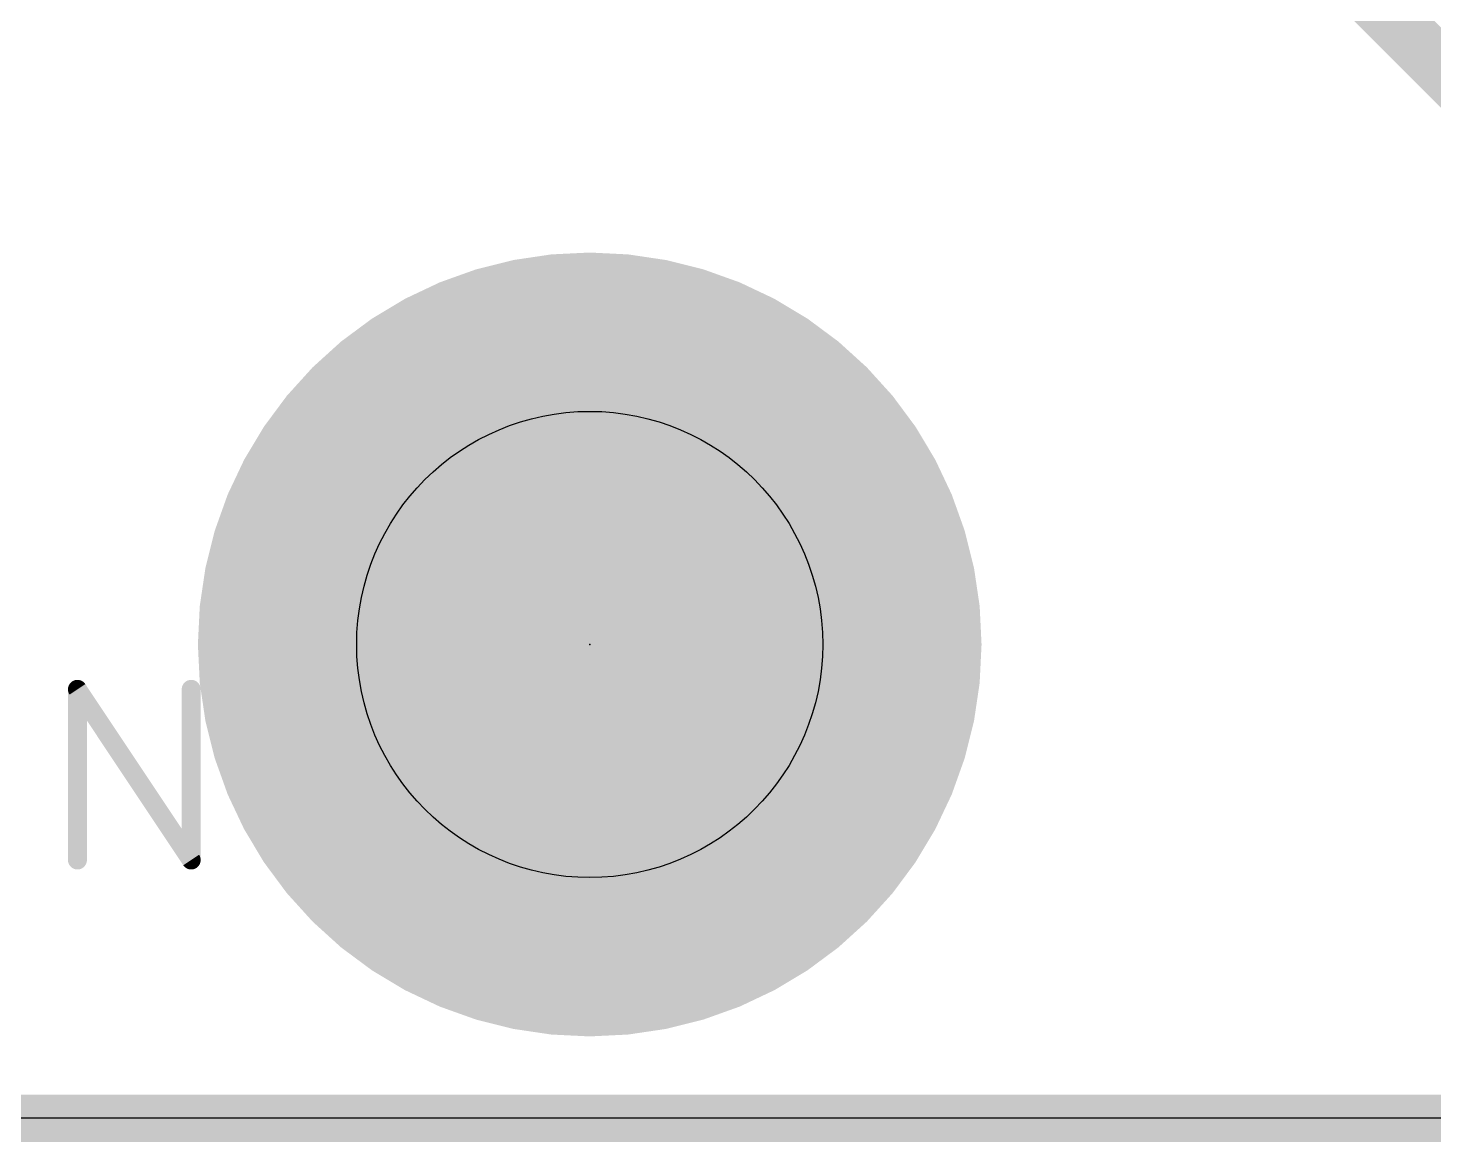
# Model space of a CAD drawing. Extents: x -44.9 to 38.2, y -10.9 to 10.9.
# Drawn here: x -22.06 to -14.52, y -10.92 to -4.95 of the extents above; entities that cross this region are included whole.
import ezdxf

# ---------------------------------------------------------------- set-up
doc = ezdxf.new("R2010")
doc.units = 0
for name, color, linetype in [('1', 12, 'CONTINUOUS'), ('16', 5, 'CONTINUOUS'), ('17', 110, 'CONTINUOUS'), ('20', 53, 'CONTINUOUS'), ('21', 40, 'CONTINUOUS'), ('23', 40, 'CONTINUOUS'), ('27', 4, 'CONTINUOUS'), ('29', 253, 'CONTINUOUS'), ('30', 253, 'CONTINUOUS'), ('39', 12, 'CONTINUOUS'), ('40', 132, 'CONTINUOUS'), ('41', 12, 'CONTINUOUS'), ('42', 132, 'CONTINUOUS'), ('44', 253, 'CONTINUOUS')]:
    doc.layers.add(name, color=color, linetype=linetype)

# ---------------------------------------------------------------- blocks, each defined once
blk = doc.blocks.new('ROUNDP')
at = {"const_width": 0.5}
blk.add_lwpolyline([(0, -0.25, 1), (0, 0.25, 1), (0, -0.25)], format="xyb", dxfattribs=at)

msp = doc.modelspace()

# ---------------------------------------------------------------- linework, layer by layer
at = {"layer": '1'}
for points, const_width in [([(-13.589, -6.057), (-14.986, -4.66)], 0.3048), ([(38.1, -10.795), (-38.1, -10.795)], 0.254)]:
    msp.add_lwpolyline(points, dxfattribs=dict(at, const_width=const_width))
at = {"layer": '16', "const_width": 0.254}
msp.add_lwpolyline([(38.1, -10.795), (-38.1, -10.795)], dxfattribs=at)
at = {"layer": '20'}
msp.add_line((35.56, -10.795), (-35.56, -10.795), dxfattribs=at)
at = {"layer": '21', "const_width": 0.2032}
msp.add_lwpolyline([(-19.05, -10.255, 1), (-19.05, -6.255, 1), (-19.05, -10.255)], format="xyb", dxfattribs=at)
at = {"layer": '23'}
msp.add_point((-19.05, -8.255), dxfattribs=at)
at = {"layer": '27', "const_width": 0.0508}
for points in [[(-21.7765, -8.4814, 1), (-21.8188, -8.5096)], [(-21.7722, -8.4955, 1), (-21.823, -8.4955)], [(-21.1621, -8.4955, 1), (-21.2129, -8.4955)], [(-21.823, -9.4107, 1), (-21.7722, -9.4107)], [(-21.2129, -9.4107, 1), (-21.1621, -9.4107)], [(-21.2086, -9.4248, 1), (-21.1664, -9.3966)]]:
    msp.add_lwpolyline(points, format="xyb", dxfattribs=at)
at = {"layer": '27', "const_width": 0.1016}
for points in [[(-21.7976, -9.4107), (-21.7976, -8.4955)], [(-21.7976, -8.4955), (-21.1875, -9.4107)], [(-21.1875, -9.4107), (-21.1875, -8.4955)]]:
    msp.add_lwpolyline(points, dxfattribs=at)
at = {"layer": '39', "const_width": 2.032}
msp.add_lwpolyline([(-19.05, -9.255, 1), (-19.05, -7.255, 1), (-19.05, -9.255)], format="xyb", dxfattribs=at)
at = {"layer": '40', "const_width": 2.032}
msp.add_lwpolyline([(-19.05, -9.255, 1), (-19.05, -7.255, 1), (-19.05, -9.255)], format="xyb", dxfattribs=at)
at = {"layer": '41', "const_width": 2.032}
msp.add_lwpolyline([(-19.05, -9.255, 1), (-19.05, -7.255, 1), (-19.05, -9.255)], format="xyb", dxfattribs=at)
at = {"layer": '42', "const_width": 2.032}
msp.add_lwpolyline([(-19.05, -9.255, 1), (-19.05, -7.255, 1), (-19.05, -9.255)], format="xyb", dxfattribs=at)
at = {"layer": '44'}
msp.add_circle((-19.05, -8.255), 1.25, dxfattribs=at)

# ---------------------------------------------------------------- block references
at = {"layer": '17', "xscale": 3.516, "yscale": 3.516}
msp.add_blockref('ROUNDP', (-19.05, -8.255), dxfattribs=at)
msp.add_blockref('ROUNDP', (-19.05, -8.255), dxfattribs=at)
at = {"layer": '29', "xscale": 3.6176, "yscale": 3.6176}
msp.add_blockref('ROUNDP', (-19.05, -8.255), dxfattribs=at)
at = {"layer": '30', "xscale": 3.6176, "yscale": 3.6176}
msp.add_blockref('ROUNDP', (-19.05, -8.255), dxfattribs=at)

doc.saveas('drawing.dxf')
